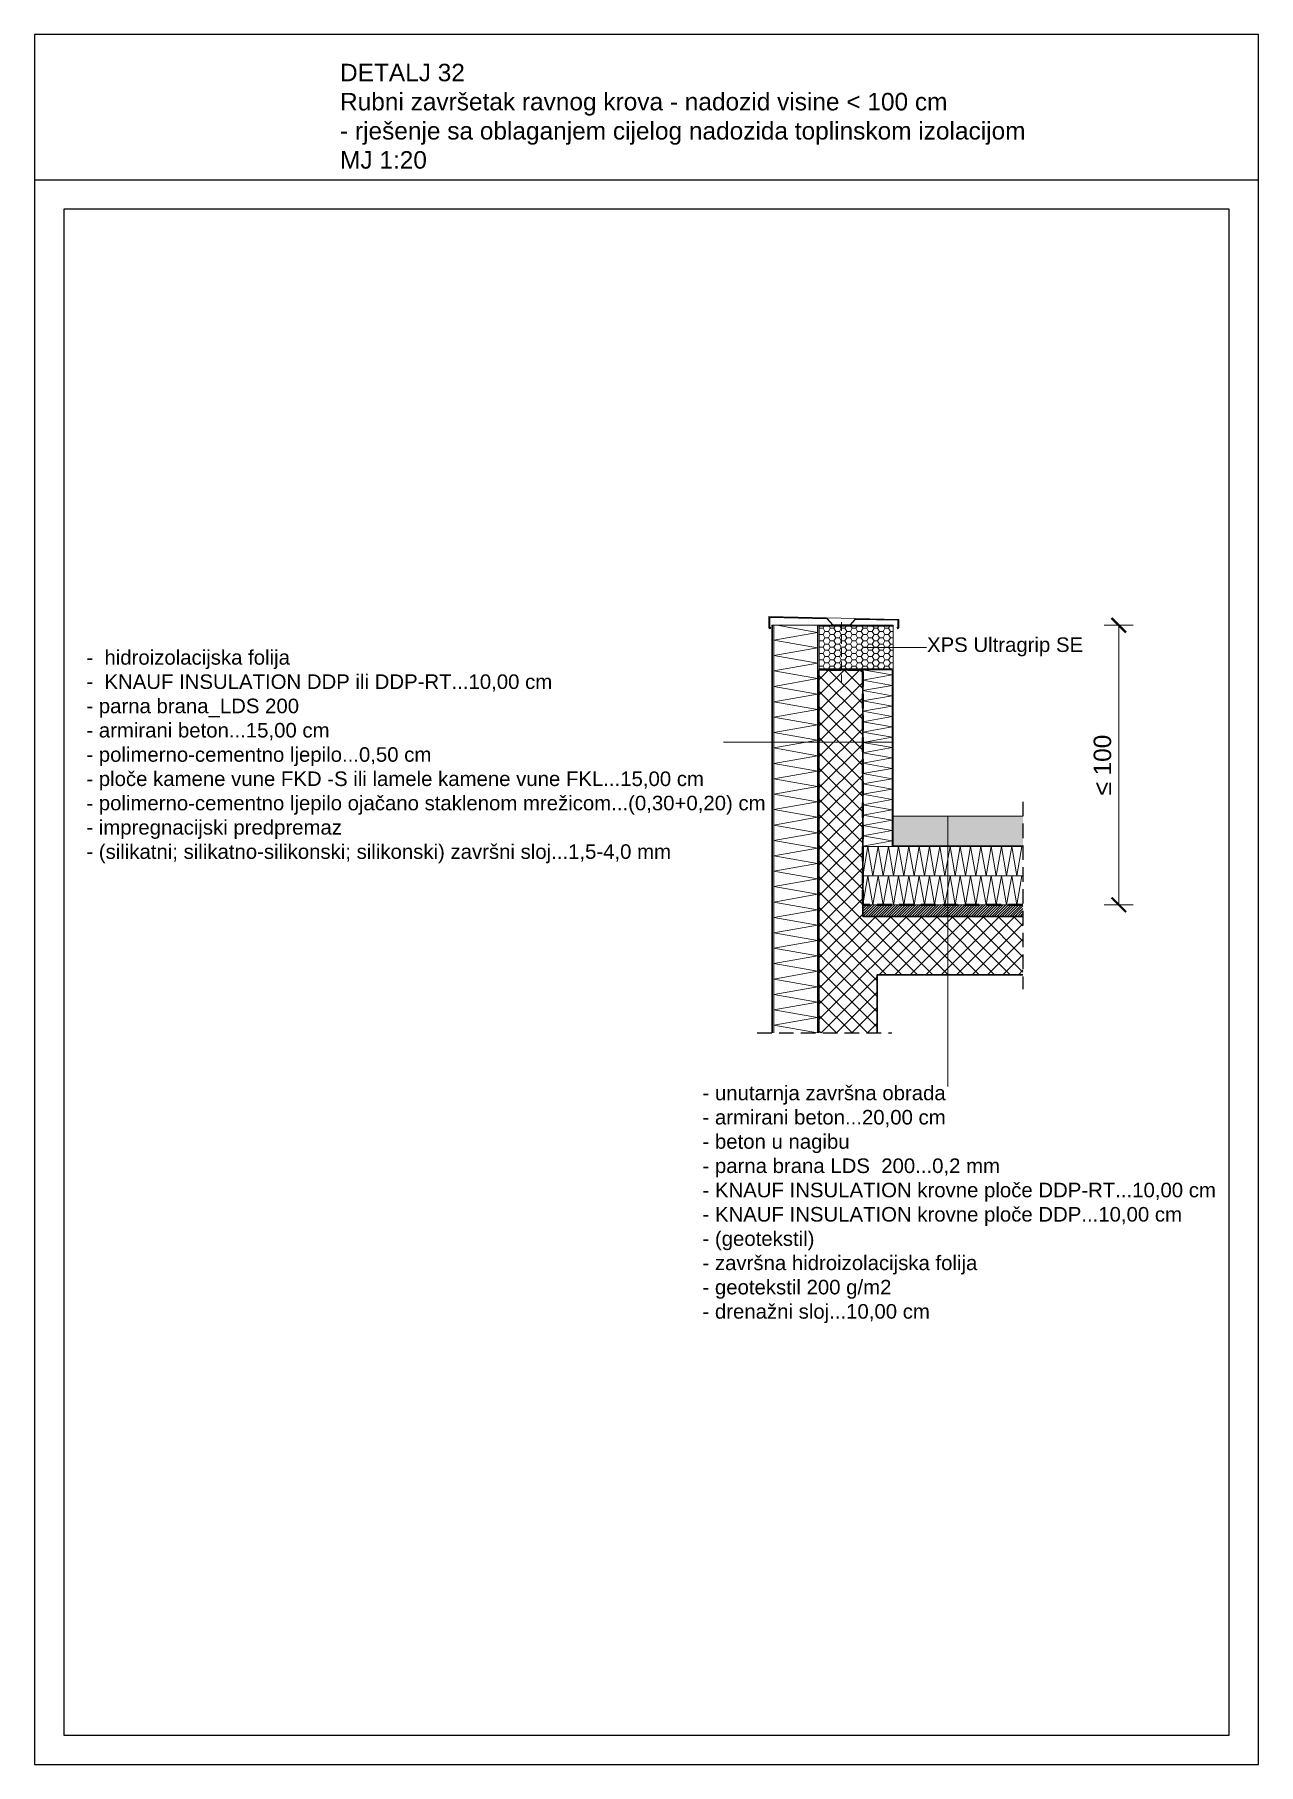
# Model space of a CAD drawing. Header units: inches. Extents: x 2845 to 78208, y 637 to 2211.
# Drawn here: x 8420.9 to 8630.9, y 637.2 to 934.2 of the extents above; entities that cross this region are included whole.
import ezdxf

# ---------------------------------------------------------------- set-up
doc = ezdxf.new("R2010")
doc.units = ezdxf.units.IN
doc.header["$MEASUREMENT"] = 0
doc.linetypes.add('DASHED', pattern=[0.75, 0.5, -0.25])
doc.layers.add('slojevi', color=150, linetype='Continuous')
doc.styles.add('100', font='arial.ttf', dxfattribs={"height": 17})
doc.styles.get("Standard").update_dxf_attribs({"font": 'arial.ttf'})

# ---------------------------------------------------------------- blocks, each defined once
blk = doc.blocks.new('_ArchTick')
at = {"color": 0, "linetype": 'ByBlock', "const_width": 0.15}
blk.add_lwpolyline([(-0.5, -0.5), (0.5, 0.5)], dxfattribs=at)

msp = doc.modelspace()

# ---------------------------------------------------------------- hatches: boundary and pattern name
at = {"lineweight": 15}
h = msp.add_hatch(dxfattribs=at)
h.set_pattern_fill('HONEY', color=30, scale=5)
h.set_pattern_definition([(0, (6290.60496, 788.95047), (0.9375, 0.54126588), [0.625, -1.25]), (120, (6290.60496, 788.95047), (-0.9375, 0.54126588), [0.625, -1.25]), (60, (6290.60496, 788.95047), (2e-16, 1.08253175), [-1.25, 0.625])])
h.paths.add_polyline_path([(8568.24, 832.62), (8559.39, 832.62), (8559.39, 825.27), (8568.24, 825.27)])
h.paths.add_polyline_path([(8559.39, 832.62), (8555.54, 832.62), (8555.54, 825.27), (8559.39, 825.27)])
h = msp.add_hatch(color=256)
h.dxf.hatch_style = 1
h.paths.add_polyline_path([(8556.09, 825.27), (8555.54, 825.27), (8555.54, 825.12), (8556.09, 825.12)])
at = {"lineweight": 0}
h = msp.add_hatch(dxfattribs=at)
h.set_pattern_fill('ANSI37', color=256, scale=15)
h.set_pattern_definition([(45, (8399.4499, 1237.4219), (-1.325825, 1.325825), []), (135, (8399.4499, 1237.4219), (-1.325825, -1.325825), [])])
h.paths.add_polyline_path([(8555.54, 762.77), (8565.54, 762.77), (8565.54, 772.77), (8590.54, 772.77), (8590.54, 782.77), (8563.04, 782.77), (8563.04, 825.12), (8555.54, 825.12)])
h = msp.add_hatch(color=256)
h.dxf.hatch_style = 1
h.paths.add_polyline_path([(8566.09, 825.27), (8563.59, 825.27), (8563.59, 825.12), (8566.09, 825.12)])
h.paths.add_polyline_path([(8561.09, 825.27), (8559.39, 825.27), (8559.39, 825.12), (8561.09, 825.12)])
h.paths.add_polyline_path([(8559.39, 825.27), (8558.59, 825.27), (8558.59, 825.12), (8559.39, 825.12)])
h = msp.add_hatch(color=256)
h.dxf.hatch_style = 1
h.paths.add_polyline_path([(8568.24, 819.92), (8568.09, 819.92), (8568.09, 817.42), (8568.24, 817.42)])
h.paths.add_polyline_path([(8568.24, 824.92), (8568.09, 824.92), (8568.09, 822.42), (8568.24, 822.42)])
h = msp.add_hatch(color=256)
h.dxf.hatch_style = 1
h.paths.add_polyline_path([(8568.24, 809.92), (8568.09, 809.92), (8568.09, 807.42), (8568.24, 807.42)])
h.paths.add_polyline_path([(8568.24, 814.92), (8568.09, 814.92), (8568.09, 812.42), (8568.24, 812.42)])
h = msp.add_hatch(color=256)
h.dxf.hatch_style = 1
h.paths.add_polyline_path([(8568.24, 799.92), (8568.09, 799.92), (8568.09, 797.42), (8568.24, 797.42)])
h.paths.add_polyline_path([(8568.24, 804.92), (8568.09, 804.92), (8568.09, 802.42), (8568.24, 802.42)])
h = msp.add_hatch(dxfattribs=at)
h.set_pattern_fill('GRAVEL', color=256, scale=1.5)
h.set_pattern_definition([(228.012788, (8400.52986, 1238.92188), (-12, -13.5), [0.201804, -19.978632]), (184.96974, (8400.39486, 1238.77188), (18, 1.5), [0.346302, -34.283887]), (132.510447, (8400.04986, 1238.74188), (15, -16.5), [0.244182, -24.174049]), (267.273689, (8399.46486, 1238.36688), (1.5, 30), [0.315357, -31.220337]), (292.833654, (8399.44986, 1238.05188), (-7.5, 18), [0.3092325, -30.6140597]), (357.273689, (8399.56986, 1237.76688), (-30, 1.5), [0.315357, -31.220337]), (37.69424, (8399.88486, 1237.75188), (-19.5, -15), [0.4170435, -41.287273]), (72.255328, (8400.21486, 1238.00688), (10.5, 33), [0.393732, -38.9794822]), (121.429566, (8400.33486, 1238.38188), (-12, 19.5), [0.316425, -31.3261097]), (175.236358, (8400.16986, 1238.65188), (16.5, -1.5), [0.361248, -17.701144]), (222.397438, (8399.80986, 1238.68188), (-18, -16.5), [0.467172, -46.2500625]), (138.814075, (8400.94986, 1238.35188), (-10.5, 9), [0.1594515, -15.785767]), (171.469234, (8400.82986, 1238.45688), (19.5, -3), [0.3033555, -30.032267]), (225, (8400.5299, 1238.5019), (-2e-16, -1.5), [0.2121315, -1.909189]), (203.19859, (8400.42486, 1238.68188), (7.5, 3), [0.114237, -11.3094227]), (291.80141, (8400.31986, 1238.63688), (-1.5, 4.5), [0.1615545, -7.9161927]), (30.963757, (8400.37986, 1238.48688), (4.5, 3), [0.2623935, -8.4840343]), (161.56505, (8400.60486, 1238.6219), (3, -1.5), [0.1897365, -4.55368]), (16.38954, (8399.44986, 1238.63688), (15, 4.5), [0.2658, -26.3142677]), (70.346176, (8399.70486, 1238.71188), (-6, -16.5), [0.2229915, -22.0761116]), (293.19859, (8400.60486, 1238.92188), (-3, 7.5), [0.2284725, -11.195187]), (343.61046, (8400.69486, 1238.71188), (-15, 4.5), [0.2658, -26.3142677]), (339.443955, (8399.44986, 1237.70688), (-7.5, 3), [0.25632, -12.5596856]), (294.77514, (8399.68986, 1237.61688), (-7.5, 16.5), [0.214767, -21.2619646]), (66.80141, (8400.61986, 1237.42188), (3, 7.5), [0.2284725, -11.195187]), (17.354025, (8400.70986, 1237.63188), (-19.5, -6), [0.2514465, -24.8931354]), (69.443955, (8399.88486, 1237.42188), (-3, -7.5), [0.12816, -12.6878456]), (101.30993, (8400.52986, 1237.42188), (-1.5, 6), [0.076485, -7.5720443]), (165.96376, (8400.51486, 1237.49688), (4.5, -1.5), [0.3092325, -5.875426]), (186.009006, (8400.21486, 1237.57188), (15, 1.5), [0.286575, -28.3708848]), (303.69007, (8400.37986, 1238.3519), (-1.5, 3), [0.216333, -5.191994]), (353.157227, (8400.49986, 1238.17188), (25.5, -3), [0.377691, -37.391344]), (60.945396, (8400.87486, 1238.12688), (-6, -10.5), [0.154434, -15.289011]), (90, (8400.9499, 1238.2619), (-1.5, 1.5), [0.09, -1.41]), (120.256437, (8400.18486, 1237.61688), (6, -10.5), [0.208386, -20.63028]), (48.012788, (8400.07986, 1237.79688), (12, 13.5), [0.403608, -19.776828]), (0, (8400.3499, 1238.0969), (1.5, 1.5), [0.39, -1.11]), (325.304846, (8400.73986, 1238.09688), (15, -10.5), [0.237171, -23.4799115]), (254.054604, (8400.93486, 1237.96188), (-1.5, -6), [0.218403, -10.701762]), (207.645975, (8400.87486, 1237.75188), (-28.5, -15), [0.3555975, -35.2042113]), (175.426079, (8400.55986, 1237.58688), (-19.5, 1.5), [0.3761985, -37.24361])])
h.paths.add_polyline_path([(8590.54, 799.97), (8568.24, 799.97), (8568.24, 794.97), (8590.54, 794.97)])
h = msp.add_hatch(color=256)
h.dxf.hatch_style = 1
h.paths.add_polyline_path([(8575.54, 794.92), (8573.04, 794.92), (8573.04, 794.77), (8575.54, 794.77)])
h.paths.add_polyline_path([(8570.54, 794.92), (8568.24, 794.92), (8568.09, 794.92), (8568.09, 794.77), (8570.54, 794.77)])
h = msp.add_hatch(color=256)
h.dxf.hatch_style = 1
h.paths.add_polyline_path([(8590.54, 794.92), (8588.04, 794.92), (8588.04, 794.77), (8590.54, 794.77)])
h.paths.add_polyline_path([(8585.54, 794.92), (8583.04, 794.92), (8583.04, 794.77), (8585.54, 794.77)])
h.paths.add_polyline_path([(8580.54, 794.92), (8578.04, 794.92), (8578.04, 794.77), (8580.54, 794.77)])
h = msp.add_hatch(dxfattribs=at)
h.set_pattern_fill('ANSI31', color=256, scale=2.5)
h.set_pattern_definition([(45, (8399.44986, 1237.42188), (-0.22097087, 0.22097087), [])])
h.paths.add_polyline_path([(8590.54, 784.77), (8563.04, 784.77), (8563.04, 782.77), (8590.54, 782.77)])

# ---------------------------------------------------------------- linework, layer by layer
for p, q in [((8420.94, 934.18), (8420.94, 637.18)), ((8630.94, 934.18), (8420.94, 934.18)), ((8630.94, 637.18), (8630.94, 934.18)), ((8630.94, 909.18), (8420.94, 909.18)), ((8425.94, 904.18), (8425.94, 642.18)), ((8625.94, 904.18), (8425.94, 904.18)), ((8625.94, 642.18), (8625.94, 904.18)), ((8547.24, 832.32), (8547.24, 832.42)), ((8555.54, 832.77), (8555.54, 825.12)), ((8563.04, 825.12), (8555.54, 825.12)), ((8556.09, 825.12), (8556.09, 825.27)), ((8558.59, 825.12), (8558.59, 825.27)), ((8561.09, 825.12), (8561.09, 825.27)), ((8563.04, 825.27), (8563.24, 825.27)), ((8563.59, 825.12), (8563.59, 825.27)), ((8566.09, 825.12), (8566.09, 825.27)), ((8568.24, 824.92), (8568.09, 824.92)), ((8568.24, 822.42), (8568.09, 822.42)), ((8568.24, 819.92), (8568.09, 819.92)), ((8568.24, 817.42), (8568.09, 817.42)), ((8568.24, 814.92), (8568.09, 814.92)), ((8568.24, 812.42), (8568.09, 812.42)), ((8568.24, 809.92), (8568.09, 809.92)), ((8568.24, 807.42), (8568.09, 807.42)), ((8568.24, 804.92), (8568.09, 804.92)), ((8568.24, 802.42), (8568.09, 802.42)), ((8568.24, 799.92), (8568.09, 799.92)), ((8568.24, 797.42), (8568.09, 797.42)), ((8563.04, 794.84), (8563.46, 794.77)), ((8568.24, 794.92), (8568.09, 794.92)), ((8570.54, 794.92), (8570.54, 794.77)), ((8573.04, 794.92), (8573.04, 794.77)), ((8575.54, 794.92), (8575.54, 794.77)), ((8578.04, 794.92), (8578.04, 794.77)), ((8580.54, 794.92), (8580.54, 794.77)), ((8583.04, 794.92), (8583.04, 794.77)), ((8585.54, 794.92), (8585.54, 794.77)), ((8425.94, 642.18), (8625.94, 642.18)), ((8420.94, 637.18), (8630.94, 637.18))]:
    msp.add_line(p, q)
for p, q in [((8546.94, 832.32), (8546.94, 834.27)), ((8569.24, 833.77), (8546.94, 834.27)), ((8547.04, 832.32), (8547.04, 834.16)), ((8556.94, 833.94), (8547.04, 834.16)), ((8547.09, 832.32), (8547.04, 832.32)), ((8547.09, 832.32), (8547.09, 834.11)), ((8556.94, 833.89), (8547.09, 834.11)), ((8547.44, 832.77), (8547.44, 762.77)), ((8555.54, 832.77), (8547.44, 832.77)), ((8547.54, 832.77), (8547.54, 762.77)), ((8568.24, 832.77), (8555.54, 832.77)), ((8568.24, 832.62), (8555.54, 832.62)), ((8557.89, 832.82), (8556.94, 833.94)), ((8557.89, 832.77), (8556.94, 833.89)), ((8560.89, 832.82), (8557.89, 832.82)), ((8560.89, 832.82), (8561.74, 833.83)), ((8560.89, 832.77), (8561.74, 833.78)), ((8569.14, 833.67), (8561.74, 833.83)), ((8569.09, 833.62), (8561.74, 833.78)), ((8568.24, 832.77), (8568.24, 794.92)), ((8568.94, 832.32), (8568.94, 832.42)), ((8569.09, 832.32), (8569.09, 833.62)), ((8569.14, 832.32), (8569.09, 832.32)), ((8569.14, 832.32), (8569.14, 833.67)), ((8569.24, 832.32), (8569.24, 833.77)), ((8604.48, 832.77), (8609.48, 832.77)), ((8606.98, 784.77), (8606.98, 832.77)), ((8563.21, 828.96), (8573.96, 828.96)), ((8568.24, 825.27), (8555.54, 825.27)), ((8568.09, 825.12), (8563.04, 825.12)), ((8568.09, 825.12), (8568.09, 794.77)), ((8568.24, 812.7), (8539.16, 812.7)), ((8568.24, 799.97), (8590.54, 799.97)), ((8577.65, 799.97), (8577.65, 753.56)), ((8563.04, 794.77), (8590.54, 794.77)), ((8568.24, 794.92), (8590.54, 794.92)), ((8563.04, 789.77), (8590.54, 789.77)), ((8563.04, 784.77), (8590.54, 784.77)), ((8604.48, 784.77), (8609.48, 784.77))]:
    msp.add_line(p, q, dxfattribs=at)
at = {"color": 94, "lineweight": 15}
for p, q in [((8547.79, 832.77), (8547.79, 762.77)), ((8555.29, 831.53), (8548.3, 832.77)), ((8555.29, 762.77), (8555.29, 832.77)), ((8547.79, 830.21), (8555.29, 831.53)), ((8555.29, 828.89), (8547.79, 830.21)), ((8547.79, 827.57), (8555.29, 828.89)), ((8555.29, 826.24), (8547.79, 827.57)), ((8547.79, 824.92), (8555.29, 826.24)), ((8555.29, 823.6), (8547.79, 824.92)), ((8547.79, 822.28), (8555.29, 823.6)), ((8563.04, 825.12), (8568.09, 824.23)), ((8568.09, 824.23), (8563.04, 823.34)), ((8563.04, 823.34), (8568.09, 822.45)), ((8555.29, 820.95), (8547.79, 822.28)), ((8547.79, 819.63), (8555.29, 820.95)), ((8568.09, 822.45), (8563.04, 821.55)), ((8563.04, 821.55), (8568.09, 820.66)), ((8568.09, 820.66), (8563.04, 819.77)), ((8563.04, 819.77), (8568.09, 818.88)), ((8555.29, 818.31), (8547.79, 819.63)), ((8547.79, 816.99), (8555.29, 818.31)), ((8555.29, 815.66), (8547.79, 816.99)), ((8568.09, 818.88), (8563.04, 817.99)), ((8563.04, 817.99), (8568.09, 817.1)), ((8568.09, 817.1), (8563.04, 816.21)), ((8547.79, 814.34), (8555.29, 815.66)), ((8555.29, 813.02), (8547.79, 814.34)), ((8563.04, 816.21), (8568.09, 815.32)), ((8568.09, 815.32), (8563.04, 814.43)), ((8563.04, 814.43), (8568.09, 813.54)), ((8547.79, 811.7), (8555.29, 813.02)), ((8555.29, 810.37), (8547.79, 811.7)), ((8568.09, 813.54), (8563.04, 812.65)), ((8563.04, 812.65), (8568.09, 811.76)), ((8568.09, 811.76), (8563.04, 810.87)), ((8563.04, 810.87), (8568.09, 809.98)), ((8547.79, 809.05), (8555.29, 810.37)), ((8555.29, 807.73), (8547.79, 809.05)), ((8568.09, 809.98), (8563.04, 809.09)), ((8563.04, 809.09), (8568.09, 808.2)), ((8568.09, 808.2), (8563.04, 807.31)), ((8547.79, 806.41), (8555.29, 807.73)), ((8555.29, 805.08), (8547.79, 806.41)), ((8547.79, 803.76), (8555.29, 805.08)), ((8563.04, 807.31), (8568.09, 806.42)), ((8568.09, 806.42), (8563.04, 805.53)), ((8563.04, 805.53), (8568.09, 804.64)), ((8555.29, 802.44), (8547.79, 803.76)), ((8547.79, 801.12), (8555.29, 802.44)), ((8568.09, 804.64), (8563.04, 803.75)), ((8563.04, 803.75), (8568.09, 802.86)), ((8568.09, 802.86), (8563.04, 801.96)), ((8563.04, 801.96), (8568.09, 801.07)), ((8555.29, 799.8), (8547.79, 801.12)), ((8547.79, 798.47), (8555.29, 799.8)), ((8568.09, 801.07), (8563.04, 800.18)), ((8563.04, 800.18), (8568.09, 799.29)), ((8568.09, 799.29), (8563.04, 798.4)), ((8555.29, 797.15), (8547.79, 798.47)), ((8547.79, 795.83), (8555.29, 797.15)), ((8563.04, 798.4), (8568.09, 797.51)), ((8568.09, 797.51), (8563.04, 796.62)), ((8563.04, 796.62), (8568.09, 795.73)), ((8555.29, 794.51), (8547.79, 795.83)), ((8547.79, 793.18), (8555.29, 794.51)), ((8555.29, 791.86), (8547.79, 793.18)), ((8568.09, 795.73), (8563.04, 794.84)), ((8563.04, 789.77), (8563.92, 794.77)), ((8563.92, 794.77), (8564.8, 789.77)), ((8564.8, 789.77), (8565.68, 794.77)), ((8565.68, 794.77), (8566.57, 789.77)), ((8566.57, 789.77), (8567.45, 794.77)), ((8567.45, 794.77), (8568.33, 789.77)), ((8568.33, 789.77), (8569.21, 794.77)), ((8569.21, 794.77), (8570.09, 789.77)), ((8570.09, 789.77), (8570.97, 794.77)), ((8570.97, 794.77), (8571.86, 789.77)), ((8571.86, 789.77), (8572.74, 794.77)), ((8572.74, 794.77), (8573.62, 789.77)), ((8573.62, 789.77), (8574.5, 794.77)), ((8574.5, 794.77), (8575.38, 789.77)), ((8575.38, 789.77), (8576.26, 794.77)), ((8576.26, 794.77), (8577.15, 789.77)), ((8577.15, 789.77), (8578.03, 794.77)), ((8578.03, 794.77), (8578.91, 789.77)), ((8578.91, 789.77), (8579.79, 794.77)), ((8579.79, 794.77), (8580.67, 789.77)), ((8580.67, 789.77), (8581.55, 794.77)), ((8581.55, 794.77), (8582.43, 789.77)), ((8582.43, 789.77), (8583.32, 794.77)), ((8583.32, 794.77), (8584.2, 789.77)), ((8584.2, 789.77), (8585.08, 794.77)), ((8585.08, 794.77), (8585.96, 789.77)), ((8585.96, 789.77), (8586.84, 794.77)), ((8586.84, 794.77), (8587.72, 789.77)), ((8587.72, 789.77), (8588.61, 794.77)), ((8588.61, 794.77), (8589.49, 789.77)), ((8589.49, 789.77), (8590.37, 794.77)), ((8547.79, 790.54), (8555.29, 791.86)), ((8555.29, 789.22), (8547.79, 790.54)), ((8547.79, 787.89), (8555.29, 789.22)), ((8555.29, 786.57), (8547.79, 787.89)), ((8563.04, 784.77), (8563.92, 789.77)), ((8563.92, 789.77), (8564.8, 784.77)), ((8564.8, 784.77), (8565.68, 789.77)), ((8565.68, 789.77), (8566.57, 784.77)), ((8566.57, 784.77), (8567.45, 789.77)), ((8567.45, 789.77), (8568.33, 784.77)), ((8568.33, 784.77), (8569.21, 789.77)), ((8569.21, 789.77), (8570.09, 784.77)), ((8570.09, 784.77), (8570.97, 789.77)), ((8570.97, 789.77), (8571.86, 784.77)), ((8571.86, 784.77), (8572.74, 789.77)), ((8572.74, 789.77), (8573.62, 784.77)), ((8573.62, 784.77), (8574.5, 789.77)), ((8574.5, 789.77), (8575.38, 784.77)), ((8575.38, 784.77), (8576.26, 789.77)), ((8576.26, 789.77), (8577.15, 784.77)), ((8577.15, 784.77), (8578.03, 789.77)), ((8578.03, 789.77), (8578.91, 784.77)), ((8578.91, 784.77), (8579.79, 789.77)), ((8579.79, 789.77), (8580.67, 784.77)), ((8580.67, 784.77), (8581.55, 789.77)), ((8581.55, 789.77), (8582.43, 784.77)), ((8582.43, 784.77), (8583.32, 789.77)), ((8583.32, 789.77), (8584.2, 784.77)), ((8584.2, 784.77), (8585.08, 789.77)), ((8585.08, 789.77), (8585.96, 784.77)), ((8585.96, 784.77), (8586.84, 789.77)), ((8586.84, 789.77), (8587.72, 784.77)), ((8587.72, 784.77), (8588.61, 789.77)), ((8588.61, 789.77), (8589.49, 784.77)), ((8589.49, 784.77), (8590.37, 789.77)), ((8547.79, 785.25), (8555.29, 786.57)), ((8555.29, 783.93), (8547.79, 785.25)), ((8547.79, 782.6), (8555.29, 783.93)), ((8555.29, 781.28), (8547.79, 782.6)), ((8547.79, 779.96), (8555.29, 781.28)), ((8555.29, 778.64), (8547.79, 779.96)), ((8547.79, 777.31), (8555.29, 778.64)), ((8555.29, 775.99), (8547.79, 777.31)), ((8547.79, 774.67), (8555.29, 775.99)), ((8555.29, 773.35), (8547.79, 774.67)), ((8547.79, 772.02), (8555.29, 773.35)), ((8555.29, 770.7), (8547.79, 772.02)), ((8547.79, 769.38), (8555.29, 770.7)), ((8555.29, 768.06), (8547.79, 769.38)), ((8547.79, 766.73), (8555.29, 768.06)), ((8555.29, 765.41), (8547.79, 766.73)), ((8547.79, 764.09), (8555.29, 765.41)), ((8555.29, 762.77), (8547.79, 764.09))]:
    msp.add_line(p, q, dxfattribs=at)
at = {"linetype": 'DASHED', "lineweight": 0, "ltscale": 3}
msp.add_line((8559.39, 833.32), (8559.39, 822.82), dxfattribs=at)
at = {"lineweight": 30}
for p, q in [((8562.04, 825.12), (8555.54, 825.12)), ((8555.54, 825.12), (8555.54, 762.77)), ((8563.04, 825.12), (8563.04, 782.77)), ((8563.04, 782.77), (8590.54, 782.77)), ((8565.54, 772.77), (8565.54, 762.77)), ((8565.54, 772.77), (8590.54, 772.77))]:
    msp.add_line(p, q, dxfattribs=at)
at = {"linetype": 'DASHED', "ltscale": 5}
for p, q in [((8590.54, 802.47), (8590.54, 770.27)), ((8544.94, 762.77), (8568.04, 762.77))]:
    msp.add_line(p, q, dxfattribs=at)
at = {"linetype": 'DASHED', "lineweight": 40, "ltscale": 5}
msp.add_lwpolyline([(8590.54, 784.77), (8563.04, 784.77), (8563.04, 825.12), (8555.54, 825.12)], dxfattribs=at)
at = {"lineweight": 0}
for centre in [(8547.09, 832.32), (8569.09, 832.32)]:
    msp.add_arc(centre, 0.15, 180, 0, dxfattribs=at)

# ---------------------------------------------------------------- block references
at = {"lineweight": 0, "xscale": 2.5, "yscale": 2.5, "zscale": 2.5}
for p, rotation in [((8606.98, 832.77), 90), ((8606.98, 784.77), 270)]:
    msp.add_blockref('_ArchTick', p, dxfattribs=dict(at, rotation=rotation))

# ---------------------------------------------------------------- texts
at = {"insert": (8473.35, 929.17), "char_height": 3, "attachment_point": 1}
msp.add_mtext_dynamic_manual_height_columns('{\\fArial|b0|i0|c238|p34;DETALJ 32\\PRubni završetak ravnog krova - nadozid visine < 100 cm\\P- rješenje sa oblaganjem cijelog nadozida toplinskom izolacijom \\PMJ 1:20}', width=119.557, gutter_width=1, heights=[0], dxfattribs=at)
at = {"insert": (8604.19, 808.77), "char_height": 17, "attachment_point": 5, "rotation": 90, "style": '100'}
msp.add_mtext('\\A1;{\\H0.17647x;≤\\fMS Shell Dlg 2|b0|i0|c238|p0; \\fArial|b0|i0|c238|p34;100}', dxfattribs=at)
at = {"layer": 'slojevi', "color": 30, "insert": (8574.08, 830.68), "char_height": 2.5, "width": 38.008, "attachment_point": 1}
msp.add_mtext('XPS Ultragrip SE', dxfattribs=at)
at = {"layer": 'slojevi', "char_height": 2.5, "attachment_point": 1}
for s, insert, width in [('{\\C7;-  hidroizolacijska folija\\P\\C94;-  KNAUF INSULATION DDP ili DDP-RT...10,00 cm\\C30;\\P\\C7;- parna brana_LDS 200\\P- armirani beton\\fArial|b0|i0|c238|p34;...15\\fArial|b0|i0|c0|p34;,00 cm\\P- polimerno-cementno ljepilo\\fArial|b0|i0|c238|p34;...\\fArial|b0|i0|c0|p34;0,50 cm\\P\\C94;- ploče kamene vune FKD -S ili lamele kamene vune FKL\\fArial|b0|i0|c238|p34;...\\fArial|b0|i0|c0|p34;1\\fArial|b0|i0|c238|p34;5\\fArial|b0|i0|c0|p34;,00 cm\\P\\C7;- polimerno-cementno ljepilo ojačano staklenom mrežicom...(0,30+0,20) cm\\P- impregnacijski predpremaz\\P- (silikatni; silikatno-silikonski; silikonski) završni sloj.\\fArial|b0|i0|c238|p34;.\\fArial|b0|i0|c0|p34;.1,5-4,0 mm}', (8429.82, 828.5), 132.1535), ('{\\C7;- unutarnja završna obrada\\P- armirani beton...\\fArial|b0|i0|c238|p34;20\\fArial|b0|i0|c0|p34;,00 cm\\P- beton u nagibu\\P- parna brana LDS  200...0,2 mm\\P\\C94;- KNAUF INSULATION krovne ploče DDP-RT...10,00 cm\\P- KNAUF INSULATION krovne ploče DDP...10,00 cm\\C30;\\P\\C7;- (geotekstil)\\P- završna hidroizolacijska folija\\P- geotekstil 200 g/m2\\P- drenažni sloj..\\fArial|b0|i0|c238|p34;.\\fArial|b0|i0|c0|p34;10,00 cm}', (8535.55, 753.72), 98.2406)]:
    msp.add_mtext(s, dxfattribs=dict(at, insert=insert, width=width))

doc.saveas('drawing.dxf')
